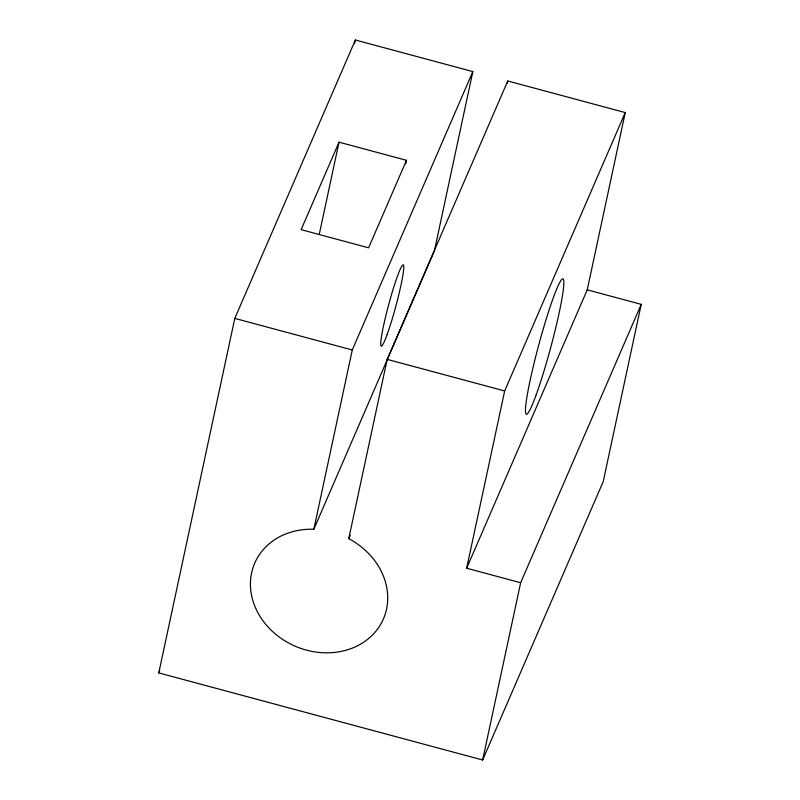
<?xml version="1.0" encoding="UTF-8"?>
<svg xmlns="http://www.w3.org/2000/svg" width="800" height="800" viewBox="0 0 800 800"><rect width="100%" height="100%" fill="white"/><g stroke="black" fill="none" stroke-linecap="round" stroke-linejoin="round"><path stroke-width="1.2" d="M641.22 304.35L603.21 481.61L482.65 760L158.78 672.91L234.79 318.39L355.36 40L472.84 71.59L434.4 250.87L313.83 529.25A70.13 60.12 23.4 0 0 256.53 610.05A70.13 60.12 23.4 0 0 367.06 639.78A70.13 60.12 23.4 0 0 348.76 538.65L387.19 359.37L507.76 80.98L625.24 112.57L587.24 289.84L466.67 568.22L520.65 582.74L641.22 304.35L587.24 289.84M354.57 43.65L355.36 40M319.24 234.44L339.02 142.17L406.49 160.31L405.71 163.96M313.83 529.25L352.27 349.98L472.84 71.59M507.24 83.42L507.76 80.98M466.67 568.22L504.67 390.96L625.24 112.57M482.65 760L520.65 582.74M339.02 142.17L301.13 229.66L368.6 247.81L406.49 160.31M158.78 672.91L159.78 670.62M348.76 538.65L350.25 535.21M234.79 318.39L352.27 349.98M387.19 359.37L504.67 390.96M536.17 394.8A70.13 6.11 -74.9 0 0 563.8 281.09A70.13 6.11 -74.9 0 0 534.1 363.03A70.13 6.11 -74.9 0 0 536.17 394.8M387.17 334.42A42.08 3.66 -74.9 0 0 403.75 266.2A42.08 3.66 -74.9 0 0 385.93 315.36A42.08 3.66 -74.9 0 0 387.17 334.42"/></g></svg>
